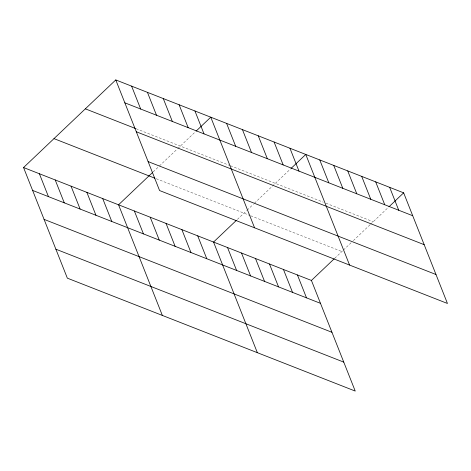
<?xml version="1.0" encoding="UTF-8"?>
<svg xmlns="http://www.w3.org/2000/svg" width="471" height="471" viewBox="0 0 471 471"><rect width="100%" height="100%" fill="white"/><g stroke="black" fill="none" stroke-linecap="round" stroke-linejoin="round"><path stroke-width="0.35" stroke-dasharray="2.35 1.77" d="M153.163 171.915L158.915 166.451M159.434 165.957L177.202 149.077M177.726 148.583L195.559 131.644M237.39 219.409L246.598 210.667M247.116 210.172L253.392 204.214M254.434 203.219L290.554 168.906M334.757 258.285L342.906 250.548M343.43 250.048L351.266 242.6M353.356 240.616L370.082 224.732M370.606 224.237L388.434 207.299M136.137 128.76L229.819 165.504M230.478 165.763L323.277 202.165M325.944 203.207L373.215 221.753M156.242 178.733L249.977 215.5M250.643 215.759L341.864 251.538"/><path stroke-width="0.71" d="M23.55 167.535L311.425 280.451L355.228 391.071L67.347 278.161L23.55 167.535L115.772 79.929L403.653 192.839L447.45 303.465L159.575 190.549L115.772 79.929M152.639 172.41L118.551 204.797L162.348 315.423M196.066 131.162L210.773 117.191L254.57 227.811M236.377 220.375L213.551 242.059L257.349 352.685M291.06 168.424L305.773 154.453L349.57 265.073M311.425 280.451L334.251 258.767M388.94 206.816L403.653 192.839M124.833 102.813L412.714 215.724M85.339 108.836L135.477 128.501M136.296 131.762L424.177 244.679M148.112 161.594L435.987 274.511M53.982 138.621L154.924 178.215M32.611 190.419L320.486 303.336M44.074 219.374L331.949 332.291M55.884 249.206L343.765 362.122M389.67 187.358L398.731 210.243M375.687 181.871L384.748 204.755M361.704 176.389L370.765 199.274M347.722 170.902L356.782 193.787M333.739 165.421L342.8 188.306M319.756 159.934L328.817 182.819M289.942 148.241L299.003 171.126M274.104 142.03L283.165 164.915M258.273 135.819L267.334 158.703M242.441 129.607L251.502 152.492M297.442 274.964L306.503 297.849M226.604 123.396L235.665 146.281M283.46 269.483L292.52 292.367M269.477 263.995L278.538 286.88M255.494 258.514L264.555 281.399M194.941 110.979L204.002 133.864M241.517 253.027L250.578 275.912M179.11 104.768L188.17 127.653M227.534 247.546L236.595 270.431M163.272 98.557L172.333 121.441M147.441 92.345L156.502 115.23M197.714 235.847L206.775 258.732M131.609 86.134L140.67 109.019M181.883 229.636L190.943 252.521M166.051 223.431L175.112 246.315M150.214 217.219L159.275 240.104M134.382 211.008L143.443 233.893M102.713 198.585L111.774 221.47M86.882 192.374L95.943 215.259M71.05 186.169L80.111 209.053M55.219 179.957L64.28 202.842M39.381 173.746L48.442 196.631"/></g></svg>
